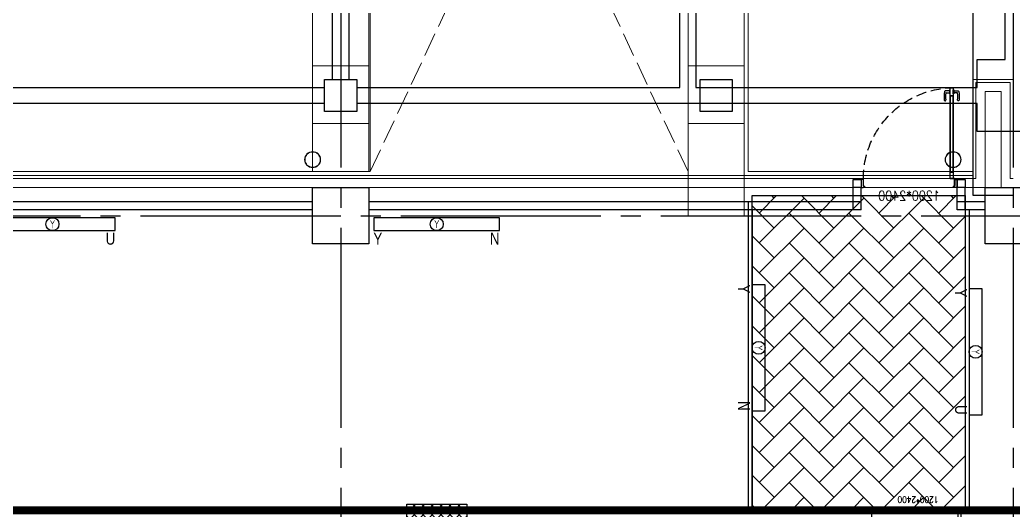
# Model space of a CAD drawing. Extents: x -17313 to 41501, y -1010 to 11880.
# Drawn here: x 11479 to 12720, y 8632 to 9244 of the extents above; entities that cross this region are included whole.
import ezdxf
from ezdxf.enums import TextEntityAlignment as Align

# ---------------------------------------------------------------- set-up
doc = ezdxf.new("R2010")
doc.units = 0
doc.header["$LTSCALE"] = 100
for name, pattern in [('188K-SM-03-F10-ARCH-PA-Y2257103$0$AP5A-SM-03-F20-ARCH-PA-Y2230801+Y2230803$0$ALL-PA-TXT-Y2221201$0$DASHED', [19.05, 12.7, -6.35]), ('188K-SM-03-F10-ARCH-PA-Y2257103$0$HIDDEN2', [0.1875, 0.125, -0.0625]), ('X-S-FAB-L10$0$COL-CEN-LIN', [3.25, 2.5, -0.25, 0.25, -0.25]), ('X-S-FAB-L10$0$HIDDEN', [0.4, 0.3, -0.1])]:
    doc.linetypes.add(name, pattern=pattern)
for name, color, linetype in [('0-xref', 8, 'Continuous'), ('188K-SM-03-F10-ARCH-CEIL-Y2257103$0$K-庫板天花-2.4', 8, 'Continuous'), ('188K-SM-03-F10-ARCH-PA-Y2257103$0$K-Door', 53, 'Continuous'), ('188K-SM-03-F10-ARCH-PA-Y2257103$0$K-P1S-2.5-單抗', 161, 'Continuous'), ('188K-SM-03-F10-ARCH-PA-Y2257103$0$K-P1S-4.2-單抗', 53, 'Continuous'), ('188K-SM-03-F10-ARCH-PA-Y2257103$0$K-岩棉 2hr 7.5-單抗', 53, 'Continuous'), ('188K-SM-03-F10-ARCH-PA-Y2257103$0$K-岩棉 2hr 7.5-非抗', 53, 'Continuous'), ('188K-SM-03-F10-ARCH-PA-Y2257103$0$非YK-K-防火門', 53, 'Continuous'), ('188K-SM-06-F10-ELEC-LIGHT-Y2257103$0$E-LIGHT(Y)-N', 253, 'Continuous'), ('188K-SM-06-F10-ELEC-LIGHT-Y2257103$0$E-LIGHT(Y)-U XLPE', 253, 'Continuous'), ('188K-SM-07-F15-ARCH-CATW-Y2257103$0$K-扶手', 160, 'Continuous'), ('188K-SM-07-F15-ARCH-CATW-Y2257103$0$K-貓道板-主走道VS燈具', 171, 'Continuous'), ('X-S-FAB-L10$0$0-DIM-TXT', 8, 'Continuous'), ('X-S-FAB-L10$0$A-OBJE-2D', 8, 'X-S-FAB-L10$0$HIDDEN'), ('X-S-FAB-L10$0$A-OBJE-MEP', 8, 'Continuous'), ('X-S-FAB-L10$0$A-WALL-EX', 8, 'Continuous'), ('X-S-FAB-L10$0$ASP_5', 8, 'Continuous'), ('X-S-FAB-L10$0$BLOCK', 8, 'Continuous'), ('X-S-FAB-L10$0$CCL', 8, 'X-S-FAB-L10$0$COL-CEN-LIN'), ('X-S-FAB-L10$0$COL-S', 8, 'Continuous'), ('X-S-FAB-L10$0$S-BEAM-SHOW', 8, 'Continuous'), ('X-S-FAB-L10$0$S-SLAB-SHOW', 8, 'Continuous'), ('X-S-FAB-L10$0$Steel Frame-188K', 8, 'Continuous')]:
    doc.layers.add(name, color=color, linetype=linetype)
doc.styles.add('188K-SM-03-F10-ARCH-PA-Y2257103$0$AP5A-SM-03-F20-ARCH-PA-Y2230801+Y2230803$0$ALL-PA-TXT-Y2221201$0$Standard', font='txt.shx', dxfattribs={"bigfont": 'chineset.shx'})
doc.styles.add('188K-SM-03-F10-ARCH-PA-Y2257103$0$Standard', font='txt.shx', dxfattribs={"bigfont": 'chineset.shx'})
doc.styles.add('188K-SM-06-F10-ELEC-LIGHT-Y2257103$0$AE', font='isocp.shx', dxfattribs={"bigfont": 'chineset.shx'})
doc.styles.add('188K-SM-06-F10-ELEC-LIGHT-Y2257103$0$Standard', font='arial.ttf')
doc.styles.add('X-S-FAB-L10$0$CHINA', font='simplex.shx', dxfattribs={"width": 0.75, "bigfont": 'chineset.shx'})
doc.styles.add('X-S-FAB-L10$0$Standard', font='', dxfattribs={"width": 0.8})
doc.styles.add('X-S-FAB-L10$0$TG_NOTE_TEXT', font='simplex.shx', dxfattribs={"width": 0.75, "bigfont": 'chineset.shx'})
doc.styles.get('X-S-FAB-L10$0$Standard').set_extended_font_data('Microsoft JhengHei')
doc.linetypes.add('188K-SM-07-F15-ARCH-CATW-Y2257103$0$FENCELINE1', pattern='A,6.35,-2.54,[133,ltypeshp.shx,S=2.54,R=0,X=-2.54,Y=0],-2.54,25.4', length=36.83)

# ---------------------------------------------------------------- blocks, each defined once
blk = doc.blocks.new('X-S-FAB-L10$0$FAB2-L05')
at = {"layer": 'X-S-FAB-L10$0$CCL'}
for p, q in [((-14280, 11005), (-14280, 0)), ((-13440, 11005), (-13440, 0)), ((-26880, 9720), (1210, 9720))]:
    blk.add_line(p, q, dxfattribs=at)
at = {"layer": 'X-S-FAB-L10$0$COL-S'}
for points in [[(-14300, 9890), (-14260, 9890), (-14260, 9850), (-14300, 9850)], [(-13831, 9890), (-13791, 9890), (-13791, 9850), (-13831, 9850)], [(-14315, 9755), (-14245, 9755), (-14245, 9685), (-14315, 9685)], [(-13475, 9755), (-13405, 9755), (-13405, 9685), (-13475, 9685)]]:
    blk.add_lwpolyline(points, close=True, dxfattribs=at)
blk = doc.blocks.new('X-S-FAB-L10')
at = {"layer": 'X-S-FAB-L10$0$A-OBJE-2D', "lineweight": 0}
for p, q in [((11917, 9055), (12314, 9900)), ((12314, 9055), (11917, 9900))]:
    blk.add_line(p, q, dxfattribs=at)
at = {"layer": 'X-S-FAB-L10$0$A-OBJE-MEP', "lineweight": 0, "flags": 128}
for points in [[(11854.5, 9070, 1), (11835.5, 9070, 1)], [(12654.5, 9070, 1), (12635.5, 9070, 1)]]:
    blk.add_lwpolyline(points, format="xyb", close=True, dxfattribs=at)
at = {"layer": 'X-S-FAB-L10$0$A-OBJE-MEP', "lineweight": 0}
for centre in [(11845, 9070), (12645, 9070)]:
    blk.add_circle(centre, 10, dxfattribs=at)
at = {"layer": 'X-S-FAB-L10$0$A-WALL-EX', "lineweight": 0}
for p, q in [((12685, 9166.5), (12673.5, 9166.5)), ((12673.5, 9050), (12673.5, 9166.5)), ((12685, 9166.5), (12673.5, 9166.5)), ((12685, 9166.5), (12705, 9166.5)), ((12716.5, 9166.5), (12705, 9166.5)), ((12716.5, 9166.5), (12705, 9166.5)), ((12716.5, 9166.5), (12716.5, 9050)), ((7705, 9046.5), (12670, 9046.5)), ((12670, 9046.5), (12673.5, 9046.5)), ((12673.5, 9046.5), (12673.5, 9050)), ((12673.5, 9046.5), (12673.5, 9050)), ((12716.5, 9050), (12716.5, 9046.5)), ((12716.5, 9050), (12716.5, 9046.5)), ((12716.5, 9046.5), (12720, 9046.5))]:
    blk.add_line(p, q, dxfattribs=at)
at = {"layer": 'X-S-FAB-L10$0$A-WALL-EX', "lineweight": 0, "flags": 128}
for points in [[(12670, 9170), (12673.5, 9170)], [(12670, 9170), (12670, 9050)], [(12716.5, 9170), (12673.5, 9170)], [(12720, 9170), (12716.5, 9170)], [(12685, 9046.5), (12685, 9155)], [(12685, 9155), (12705, 9155)], [(12705, 9155), (12705, 9046.5)], [(12670, 9050), (7705, 9050)], [(7705, 9050), (12670, 9050)], [(7705, 9050), (12670, 9050)], [(7705, 9050), (12670, 9050)], [(7705, 9050), (12670, 9050)], [(7705, 9050), (12670, 9050)], [(7705, 9050), (12670, 9050)], [(7705, 9050), (12670, 9050)], [(12685, 9035), (12685, 9046.5)], [(12705, 9035), (12705, 9046.5)], [(7705, 9035), (12685, 9035)], [(12705, 9035), (13120, 9035)]]:
    blk.add_lwpolyline(points, dxfattribs=at)
at = {"layer": 'X-S-FAB-L10$0$ASP_5'}
for p, q in [((12670, 9025), (12670, 9900)), ((12720, 9025), (12670, 9025))]:
    blk.add_line(p, q, dxfattribs=at)
at = {"layer": 'X-S-FAB-L10$0$COL-S'}
for p, q in [((11860, 9170), (11900, 9170)), ((11860, 9130), (11860, 9170)), ((11900, 9170), (11900, 9130)), ((12329, 9170), (12369, 9170)), ((12329, 9130), (12329, 9170)), ((12369, 9170), (12369, 9130)), ((11900, 9130), (11860, 9130)), ((12369, 9130), (12329, 9130)), ((11845, 9035), (11915, 9035)), ((11845, 8965), (11845, 9035)), ((11915, 9035), (11915, 8965)), ((12685, 9035), (12755, 9035)), ((12685, 8965), (12685, 9035)), ((11915, 8965), (11845, 8965)), ((12755, 8965), (12685, 8965))]:
    blk.add_line(p, q, dxfattribs=at)
at = {"layer": 'X-S-FAB-L10$0$S-BEAM-SHOW', "lineweight": 0, "flags": 128}
for points in [[(11845, 9878), (11845, 9187)], [(11915, 9878), (11915, 9187)], [(12314, 9878), (12314, 9187)], [(12384, 9878), (12384, 9187)], [(11845, 9187), (11915, 9187)], [(11845, 9187), (11845, 9115)], [(11915, 9115), (11915, 9187)], [(12314, 9187), (12384, 9187)], [(12314, 9187), (12314, 9115)], [(12384, 9115), (12384, 9187)], [(11845, 9115), (11915, 9115)], [(11845, 9115), (11845, 9055)], [(11915, 9115), (11915, 9055)], [(12314, 9115), (12384, 9115)], [(12314, 9115), (12314, 9000)], [(12384, 9115), (12384, 9000)], [(11845, 9055), (11915, 9055)], [(12384, 9000), (12314, 9000)]]:
    blk.add_lwpolyline(points, dxfattribs=at)
at = {"layer": 'X-S-FAB-L10$0$S-SLAB-SHOW', "lineweight": 0, "flags": 128}
for points in [[(8063, 9055), (11917, 9055), (11917, 9950), (8063, 9950)], [(12670, 9055), (12389, 9055), (12389, 9365), (12517, 9365), (12517, 9355), (12537, 9355), (12537, 9650), (12670, 9650)]]:
    blk.add_lwpolyline(points, close=True, dxfattribs=at)
at = {"layer": 'X-S-FAB-L10$0$Steel Frame-188K'}
blk.add_lwpolyline([(15075, 9140), (14597.2, 9140), (14597.2, 9105), (14507.2, 9105), (14507.2, 9140), (12765, 9140), (12765, 9105), (12675, 9105), (12675, 9140), (11900, 9140), (11900, 9130), (11860, 9130), (11860, 9140), (11060, 9140)], dxfattribs=at)
for points in [[(11870, 9894), (11860, 9894), (11860, 9904), (11060, 9904), (11060, 9894), (11050, 9894), (11050, 9170), (11060, 9170), (11060, 9160), (11860, 9160), (11860, 9170), (11870, 9170)], [(12303.6, 9325.8), (11890, 9325.8), (11890, 9170), (11900, 9170), (11900, 9160), (12303.6, 9160)], [(12710, 9325.8), (12323.6, 9325.8), (12323.6, 9160), (12675, 9160), (12675, 9195), (12710, 9195)]]:
    blk.add_lwpolyline(points, close=True, dxfattribs=at)
at = {"layer": 'X-S-FAB-L10$0$BLOCK'}
blk.add_blockref('X-S-FAB-L10$0$FAB2-L05', (26160, -720), dxfattribs=at)
at = {"style": 'X-S-FAB-L10$0$TG_NOTE_TEXT', "width": 0.5, "flags": 1}
for p in [(7463.3, 9020), (18268.3, 8649), (11197.8, 4800.2), (16485.8, 4800.2), (25420.3, 2635), (13360, 320, 0), (7463.3, -33.3)]:
    blk.add_attdef('WH', text='', height=20, dxfattribs=at).set_placement(p, align=Align.BOTTOM_LEFT)
at = {"width": 0.5}
for style, p in [('X-S-FAB-L10$0$TG_NOTE_TEXT', (7585, 9020)), ('X-S-FAB-L10$0$TG_NOTE_TEXT', (18390, 8649)), ('X-S-FAB-L10$0$TG_NOTE_TEXT', (11117.5, 4813.5)), ('X-S-FAB-L10$0$TG_NOTE_TEXT', (16607.5, 4813.5)), ('X-S-FAB-L10$0$TG_NOTE_TEXT', (25350, 2635)), ('X-S-FAB-L10$0$Standard', (13129.4, 325, 0)), ('X-S-FAB-L10$0$TG_NOTE_TEXT', (7585, -20))]:
    blk.add_attdef('DESC', text='', height=10, dxfattribs=dict(at, style=style)).set_placement(p, align=Align.BOTTOM_LEFT)
for tag, style, p in [('TYPE', 'X-S-FAB-L10$0$TG_NOTE_TEXT', (7619.3, 9020)), ('NO', 'X-S-FAB-L10$0$TG_NOTE_TEXT', (7650.1, 9020)), ('TYPE', 'X-S-FAB-L10$0$TG_NOTE_TEXT', (18424.2, 8649)), ('NO', 'X-S-FAB-L10$0$TG_NOTE_TEXT', (18455, 8649)), ('NO', 'X-S-FAB-L10$0$TG_NOTE_TEXT', (11088.6, 4813.5)), ('TYPE', 'X-S-FAB-L10$0$TG_NOTE_TEXT', (11151.8, 4813.5)), ('TYPE', 'X-S-FAB-L10$0$TG_NOTE_TEXT', (16641.8, 4813.5)), ('NO', 'X-S-FAB-L10$0$TG_NOTE_TEXT', (16672.6, 4813.5)), ('NO', 'X-S-FAB-L10$0$TG_NOTE_TEXT', (25313, 2635)), ('TYPE', 'X-S-FAB-L10$0$TG_NOTE_TEXT', (25350, 2635)), ('NO', 'X-S-FAB-L10$0$Standard', (13100, 320, 0)), ('TYPE', 'X-S-FAB-L10$0$Standard', (13129.4, 320, 0)), ('TYPE', 'X-S-FAB-L10$0$TG_NOTE_TEXT', (7619.3, -20)), ('NO', 'X-S-FAB-L10$0$TG_NOTE_TEXT', (7650.1, -20))]:
    blk.add_attdef(tag, text='', height=10, dxfattribs=dict(at, style=style)).set_placement(p, align=Align.BOTTOM_RIGHT)
at = {"style": 'X-S-FAB-L10$0$TG_NOTE_TEXT', "width": 0.5, "flags": 1}
for rotation, p in [(180, (43, 7480)), (180, (943, 7480)), (90, (24310, 3717.8)), (270, (17080, 1711.7))]:
    blk.add_attdef('WH', text='', height=20, rotation=rotation, dxfattribs=at).set_placement(p, align=Align.BOTTOM_LEFT)
at = {"width": 0.5}
for rotation, style, p in [(180, 'X-S-FAB-L10$0$Standard', (317.6, 7480)), (180, 'X-S-FAB-L10$0$Standard', (1217.6, 7480)), (90, 'X-S-FAB-L10$0$TG_NOTE_TEXT', (24310, 3647.5)), (270, 'X-S-FAB-L10$0$TG_NOTE_TEXT', (17080, 1605))]:
    blk.add_attdef('DESC', text='', height=10, rotation=rotation, dxfattribs=dict(at, style=style)).set_placement(p, align=Align.BOTTOM_LEFT)
for tag, rotation, style, p in [('TYPE', 180, 'X-S-FAB-L10$0$Standard', (317.6, 7480)), ('NO', 180, 'X-S-FAB-L10$0$Standard', (347, 7480)), ('TYPE', 180, 'X-S-FAB-L10$0$Standard', (1217.6, 7480)), ('NO', 180, 'X-S-FAB-L10$0$Standard', (1247, 7480)), ('TYPE', 90, 'X-S-FAB-L10$0$TG_NOTE_TEXT', (24310, 3647.5)), ('NO', 90, 'X-S-FAB-L10$0$TG_NOTE_TEXT', (24310, 3610.5)), ('TYPE', 270, 'X-S-FAB-L10$0$TG_NOTE_TEXT', (17080, 1605)), ('NO', 270, 'X-S-FAB-L10$0$TG_NOTE_TEXT', (17080, 1573))]:
    blk.add_attdef(tag, text='', height=10, rotation=rotation, dxfattribs=dict(at, style=style)).set_placement(p, align=Align.BOTTOM_RIGHT)
at = {"layer": 'X-S-FAB-L10$0$0-DIM-TXT', "style": 'X-S-FAB-L10$0$CHINA', "width": 0.75}
for p in [(667.4, 7855.1, -2689.4), (22627.4, 6728.8), (25644.7, 6728.8), (24778.8, 5569.1), (1118.3, 4980), (417.8, 4594.6), (23874.8, 4355), (22927.4, 4330.1), (23749.9, 3901.4), (417.8, 3765.2), (1118.3, 3730), (417.8, 3115.8), (536.9, 2227.8), (16909, 1782.7), (888.4, 880.5), (16977.4, 750), (18878.8, 750), (25641.2, 553.2), (21364, 526.9)]:
    blk.add_attdef('HIG', text='', height=80, dxfattribs=at).set_placement(p, align=Align.MIDDLE_LEFT)
blk = doc.blocks.new('188K-SM-03-F10-ARCH-CEIL-Y2257103')
at = {"layer": '188K-SM-03-F10-ARCH-CEIL-Y2257103$0$K-庫板天花-2.4'}
h = blk.add_hatch(dxfattribs=at)
h.set_pattern_fill('AR-HBONE', color=256, scale=0.26)
h.paths.add_polyline_path([(12394, 9025), (12660, 9025), (12660, 8635), (12394, 8635)])
at = {"layer": '188K-SM-03-F10-ARCH-CEIL-Y2257103$0$K-庫板天花-2.4', "elevation": 0}
blk.add_lwpolyline([(12394, 9025), (12660, 9025), (12660, 8635), (12394, 8635)], close=True, dxfattribs=at)
blk = doc.blocks.new('*U334')
at = {"ltscale": 600}
blk.add_lwpolyline([(-78.5, -8.1), (78.5, -8.1), (78.5, 8.1), (-78.5, 8.1)], close=True, dxfattribs=at)
blk.add_circle((0, 0), 8.1, dxfattribs=at)
at = {"style": '188K-SM-06-F10-ELEC-LIGHT-Y2257103$0$AE', "width": 0.7}
blk.add_text('Y', height=10, dxfattribs=at).set_placement((0, 0), align=Align.MIDDLE)
at = {"style": '188K-SM-06-F10-ELEC-LIGHT-Y2257103$0$Standard', "width": 0.8}
for s, p in [('Y', (-68, -18.1)), ('U', (78.5, -18.1))]:
    blk.add_text(s, height=15, dxfattribs=at).set_placement(p, align=Align.MIDDLE_RIGHT)
blk = doc.blocks.new('188K-SM-06-F10-ELEC-LIGHT-Y2257103$0$防塵防水燈(黃光)-CAS')
at = {"ltscale": 600}
blk.add_lwpolyline([(-78.5, -8.1), (78.5, -8.1), (78.5, 8.1), (-78.5, 8.1)], close=True, dxfattribs=at)
blk.add_circle((0, 0), 8.1, dxfattribs=at)
at = {"style": '188K-SM-06-F10-ELEC-LIGHT-Y2257103$0$AE', "width": 0.7}
blk.add_text('Y', height=10, dxfattribs=at).set_placement((0, 0), align=Align.MIDDLE)
at = {"style": '188K-SM-06-F10-ELEC-LIGHT-Y2257103$0$Standard', "width": 0.8}
for s, p in [('Y', (-68, -18.1)), ('N', (78.5, -18.1))]:
    blk.add_text(s, height=15, dxfattribs=at).set_placement(p, align=Align.MIDDLE_RIGHT)
blk = doc.blocks.new('188K-SM-06-F10-ELEC-LIGHT-Y2257103')
at = {"layer": '188K-SM-06-F10-ELEC-LIGHT-Y2257103$0$E-LIGHT(Y)-N'}
blk.add_blockref('188K-SM-06-F10-ELEC-LIGHT-Y2257103$0$防塵防水燈(黃光)-CAS', (12000, 8989.4, 0), dxfattribs=at)
at = {"layer": '188K-SM-06-F10-ELEC-LIGHT-Y2257103$0$E-LIGHT(Y)-N', "rotation": 270}
blk.add_blockref('188K-SM-06-F10-ELEC-LIGHT-Y2257103$0$防塵防水燈(黃光)-CAS', (12402.1, 8835, 0), dxfattribs=at)
at = {"layer": '188K-SM-06-F10-ELEC-LIGHT-Y2257103$0$E-LIGHT(Y)-U XLPE'}
blk.add_blockref('*U334', (11520, 8989.4), dxfattribs=at)
at = {"layer": '188K-SM-06-F10-ELEC-LIGHT-Y2257103$0$E-LIGHT(Y)-U XLPE', "rotation": 270}
blk.add_blockref('*U334', (12673.1, 8830, 0), dxfattribs=at)
blk = doc.blocks.new('188K-SM-03-F10-ARCH-PA-Y2257103$0$F14P8-SM-03-FB1-ARCH-PA(B)-Y2210902$0$18P2-XFDP40$0$GAD2205')
blk.add_lwpolyline([(0, 1), (0, 1), (-18, 1, -0.414214), (-18, 2), (-18, 3, -0.414214), (-18, 3), (-14, 3, 0.414214), (-13, 4), (-13, 4, 0.414214), (-14, 4), (-18, 4, -0.414214), (-18, 5), (-18, 12, -0.414214), (-18, 12), (-18, 12, 0.414214), (-18, 12), (-18, 14, 0.72636), (-19, 14), (-19, 13, 0.158507), (-19, 13), (-19, 0, 0.414214), (-19, 0), (19, 0, 0.414214), (19, 0), (19, 13, 0.158507), (19, 13), (19, 14, 0.72636), (18, 14), (18, 12, 0.414214), (18, 12, -0.414214), (18, 12), (18, 5, -0.414214), (18, 4), (14, 4, 0.414214), (13, 4), (13, 4, 0.414214), (14, 3), (18, 3, -0.414214), (18, 3), (18, 2, -0.414214), (18, 1), (0, 1)], format="xyb", close=True)
blk = doc.blocks.new('188K-SM-03-F10-ARCH-PA-Y2257103$0$(FS1-4)1hr單開防火門-1200x2400')
for p, q in [((8.8, 117.1, 0), (9.6, 117.1, 0)), ((8.8, 112.2, 0), (8.8, 117.1, 0)), ((9.6, 112.2, 0), (8.8, 112.2, 0)), ((9.6, 117.1, 0), (9.6, 112.2, 0)), ((9.6, 115.7, 0), (13.6, 115.7, 0)), ((13.5, 113.5, 0), (9.6, 113.5, 0)), ((13.6, 115.7, 0), (15, 115.7, 0)), ((0, 4.5), (0, -4.5)), ((2.8, 5), (0.5, 5)), ((3, -3.2), (3, 4.8)), ((117, -3.2), (117, 4.8)), ((117.2, 5), (119.5, 5)), ((120, 4.5), (120, -4.5)), ((0.5, -5), (2.8, -5)), ((2.8, -5), (4.4, -4)), ((3.8, -3.2), (3, -3.2)), ((3.6, -3.5), (3.6, -3.3)), ((3.6, -3.3), (3.8, -3.3)), ((4.4, -3.5), (3.6, -3.5)), ((4.4, -3.2), (4.2, -3.2)), ((4.2, -3.3), (4.4, -3.3)), ((4.4, -3.3), (4.4, -3.5)), ((4.5, -3.7), (4.5, -3.3)), ((115.5, -3.7), (115.5, -3.3)), ((115.6, -3.2), (115.8, -3.2)), ((115.6, -3.3), (115.6, -3.5)), ((115.8, -3.3), (115.6, -3.3)), ((115.6, -3.5), (116.4, -3.5)), ((117.2, -5), (115.6, -4)), ((116.2, -3.2), (117, -3.2)), ((116.4, -3.3), (116.2, -3.3)), ((116.4, -3.5), (116.4, -3.3)), ((119.5, -5), (117.2, -5))]:
    blk.add_line(p, q)
at = {"elevation": 0}
blk.add_lwpolyline([(4, 115.7), (0, 115.7), (-1.4, 115.7, 0.327495), (-2.2, 115, 0.089847), (-2.4, 104.3, 1.144881), (-0.5, 104.7, -0.137079), (-0.5, 113, -0.349357), (0, 113.5), (4, 113.5)], format="xyb", dxfattribs=at)
for points in [[(4.8, 112.2), (4.8, 117.1), (4, 117.1), (4, 112.2)], [(-10, -5), (0, -5), (0, 5), (-10, 5)], [(120, -5), (130, -5), (130, 5), (120, 5)]]:
    blk.add_lwpolyline(points, close=True)
at = {"ltscale": 5}
for points in [[(8.8, 109.6), (8.8, 119.7), (4.8, 119.7), (4.8, 109.6)], [(5, 109.2), (5, 14.8), (5, 14.8), (5, 109.2)], [(8.6, 14.8), (8.5, 14.8), (8.5, 109.2), (8.6, 109.2)], [(8.8, 6.1), (8.8, 14.4), (4.8, 14.4), (4.8, 6.1)]]:
    blk.add_lwpolyline(points, close=True, dxfattribs=at)
blk.add_lwpolyline([(4.8, 109.7), (4.8, 108.4, 0.158507), (4.9, 108.4), (4.9, 108.3, 0.72636), (5, 108.3), (5, 108.5, 0.414214), (5, 108.5, -0.414214), (4.9, 108.5), (4.9, 109.2, -0.414214), (5, 109.2), (5.4, 109.2, 0.414214), (5.4, 109.3), (5.4, 109.3, 0.414214), (5.4, 109.3), (5, 109.3, -0.414214), (4.9, 109.4), (4.9, 109.5, -0.414214), (5, 109.6), (6.8, 109.6), (6.8, 109.6), (6.8, 109.6), (8.6, 109.6, -0.414214), (8.6, 109.5), (8.6, 109.4, -0.414214), (8.6, 109.3), (8.2, 109.3, 0.414214), (8.1, 109.3), (8.1, 109.3, 0.414214), (8.2, 109.2), (8.6, 109.2, -0.414214), (8.6, 109.2), (8.6, 108.5, -0.414214), (8.6, 108.5), (8.6, 108.5, 0.414214), (8.6, 108.5), (8.6, 108.3, 0.72636), (8.6, 108.3), (8.7, 108.4, 0.158507), (8.7, 108.4), (8.7, 109.7, 0.414214), (8.7, 109.7), (4.9, 109.7, 0.414214)], format="xyb", close=True, dxfattribs=at)
at = {"ltscale": 500}
for points in [[(3.2, -2.4), (3.2, 5.6), (3, 5.6), (3, -2.4)], [(8.5, 6.6), (4, 6.6), (4, 6.3), (8.5, 6.3)]]:
    blk.add_lwpolyline(points, close=True, dxfattribs=at)
at = {"linetype": '188K-SM-03-F10-ARCH-PA-Y2257103$0$HIDDEN2'}
blk.add_arc((3.4, 6.1), 113.7, 359.4256, 87.3094, dxfattribs=at)
at = {"extrusion": (0, 0, -1)}
for centre, major_axis, start_param, end_param in [((13.5, 113, 0), (-0.417, 0.417), 0.901482, 2.245889), ((-0.8, 108.9, 0), (10.9, 10.9), 0.51383, 1.058752), ((14.9, 114.8, 0), (-0.624, 0.624), 0.866962, 2.13291), ((-13.8, 109, 0), (21.3, 21.3), 0.585307, 0.943734), ((15, 104.3, 0), (0.707, 0.707), 0.872811, 4.284184)]:
    blk.add_ellipse(centre, major_axis=major_axis, ratio=1, start_param=start_param, end_param=end_param, dxfattribs=at)
for centre, major_axis, start_param, end_param in [((0.5, 4.5), (0.354, -0.354), 2.356194, 3.926991), ((2.8, 4.8), (0.106, -0.106), 7.068583, 8.63938), ((117.2, 4.8), (-0.106, -0.106), -2.356194, -0.785398), ((119.5, 4.5), (-0.354, -0.354), 2.356194, 3.926991), ((0.5, -4.5), (-0.354, -0.354), 5.497787, 7.068583), ((3.8, -3.3), (-0.0354, -0.0354), 0.785398, 3.926991), ((4.2, -3.3), (-0.0354, -0.0354), 3.926991, 7.068583), ((4.4, -3.3), (0.0354, -0.0354), 7.068583, 8.63938), ((4.2, -3.7), (0.212, -0.212), 6.162283, 7.068583), ((115.6, -3.3), (-0.0354, -0.0354), -2.356194, -0.785398), ((115.8, -3.7), (-0.212, -0.212), -0.785398, 0.120903), ((115.8, -3.3), (0.0354, -0.0354), -0.785398, 2.356194), ((116.2, -3.3), (0.0354, -0.0354), 2.356194, 5.497787), ((119.5, -4.5), (0.354, -0.354), -0.785398, 0.785398)]:
    blk.add_ellipse(centre, major_axis=major_axis, ratio=1, start_param=start_param, end_param=end_param)
at = {"ltscale": 500, "extrusion": (0, 0, -1)}
blk.add_ellipse((3.4, 6.1), major_axis=(-0.495, 0.495), ratio=1, start_param=5.497787, end_param=11.780972, dxfattribs=at)
at = {"ltscale": 5, "xscale": 0.1000000000058208, "yscale": 0.1000000000058208, "zscale": 0.1000000000058208}
blk.add_blockref('188K-SM-03-F10-ARCH-PA-Y2257103$0$F14P8-SM-03-FB1-ARCH-PA(B)-Y2210902$0$18P2-XFDP40$0$GAD2205', (6.8, 14.3), dxfattribs=at)
at = {"color": 8, "style": '188K-SM-03-F10-ARCH-PA-Y2257103$0$Standard', "width": 0.85}
blk.add_text('1200*2400', height=12, dxfattribs=at).set_placement((60, -15, 0), align=Align.MIDDLE_CENTER)
blk = doc.blocks.new('188K-SM-03-F10-ARCH-PA-Y2257103$0$AP5A-SM-03-F20-ARCH-PA-Y2230801+Y2230803$0$把手GMT水平鎖')
blk.add_lwpolyline([(24, 8), (-24, 8), (-24, 0), (24, 0)], close=True)
blk.add_lwpolyline([(-11, 0), (-11, -40), (-10, -54, 0.327495), (-4, -62, 0.089847), (104, -64, 1.144881), (99, -45, -0.137079), (16, -45, -0.349357), (11, -40), (11, 0)], format="xyb")
blk = doc.blocks.new('188K-SM-03-F10-ARCH-PA-Y2257103$0$單開庫板門-1200x2400(水平把手)')
at = {"ltscale": 0.1}
for p, q in [((26008.6, -11403.6), (26004.5, -11403.6)), ((26004.5, -11403.6), (26004.5, -11414.1)), ((26004.5, -11414.1), (26004.5, -11415.3)), ((26004.5, -11414.1), (26008.6, -11414.1)), ((26008.6, -11414), (26004.6, -11414)), ((26004.6, -11414.3), (26004.6, -11414.2)), ((26004.6, -11415.3), (26004.6, -11414.5)), ((26004.7, -11414.1), (26006.5, -11414.1)), ((26005.1, -11414.4), (26004.7, -11414.4)), ((26004.7, -11414.5), (26005.1, -11414.5)), ((26004.7, -11414.5), (26004.7, -11506)), ((26004.7, -11506), (26004.7, -11414.5)), ((26004.7, -11414.5), (26004.7, -11414.5)), ((26005.2, -11414.4), (26005.2, -11414.4)), ((26006.5, -11414.1), (26006.6, -11414.1)), ((26006.6, -11414.1), (26006.6, -11414.1)), ((26006.6, -11414.1), (26008.4, -11414.1)), ((26008.4, -11414.4), (26008, -11414.4)), ((26008, -11414.4), (26008, -11414.4)), ((26008, -11414.5), (26008.4, -11414.5)), ((26008.4, -11506), (26008.4, -11414.5)), ((26008.4, -11414.5), (26008.4, -11414.5)), ((26008.4, -11414.5), (26008.4, -11506)), ((26008.5, -11414.2), (26008.5, -11414.3)), ((26008.5, -11414.5), (26008.5, -11415.3)), ((26008.6, -11414.1), (26008.6, -11403.6)), ((26008.6, -11415.3), (26008.6, -11414.1)), ((26004.5, -11415.4), (26004.6, -11415.5)), ((26004.7, -11415.4), (26004.7, -11415.3)), ((26008.4, -11415.3), (26008.4, -11415.4)), ((26008.5, -11415.5), (26008.6, -11415.4)), ((26008.6, -11506.4), (26004.5, -11506.4)), ((26004.5, -11506.4), (26004.5, -11518)), ((26004.7, -11506), (26004.7, -11506)), ((26008.4, -11506), (26008.4, -11506)), ((26008.6, -11518), (26008.6, -11506.4)), ((25999.5, -11519.7), (25999.5, -11523.2)), ((26002.5, -11519.1), (26000, -11519.1)), ((26000, -11523.7), (26002.4, -11523.7)), ((26002.4, -11523.7), (26004.1, -11522.6)), ((26002.9, -11518.5), (26002.6, -11518.5)), ((26002.6, -11518.5), (26002.6, -11521)), ((26002.6, -11521.9), (26002.6, -11519.3)), ((26002.6, -11521), (26002.9, -11521)), ((26003.4, -11521.9), (26002.6, -11521.9)), ((26002.9, -11521), (26002.9, -11518.5)), ((26003.3, -11522.2), (26003.3, -11522)), ((26003.3, -11522), (26003.4, -11522)), ((26004, -11522.2), (26003.3, -11522.2)), ((26008.3, -11517.5), (26003.6, -11517.5)), ((26003.6, -11517.5), (26003.6, -11517.7)), ((26003.6, -11517.7), (26008.3, -11517.7)), ((26004.1, -11521.9), (26003.9, -11521.9)), ((26003.9, -11522), (26004, -11522)), ((26004, -11522), (26004, -11522.2)), ((26004.2, -11522.4), (26004.2, -11521.9)), ((26004.5, -11518), (26008.6, -11518)), ((26008.3, -11517.7), (26008.3, -11517.5)), ((26114.8, -11521.9), (26115.1, -11521.9)), ((26114.8, -11522.4), (26114.8, -11521.9)), ((26114.9, -11522), (26114.9, -11522.2)), ((26115.1, -11522), (26114.9, -11522)), ((26114.9, -11522.2), (26115.7, -11522.2)), ((26116.6, -11523.7), (26114.9, -11522.6)), ((26115.5, -11521.9), (26116.3, -11521.9)), ((26115.7, -11522), (26115.5, -11522)), ((26115.7, -11522.2), (26115.7, -11522)), ((26116.3, -11521.9), (26116.3, -11519.3)), ((26116.5, -11519.1), (26119, -11519.1)), ((26119, -11523.7), (26116.6, -11523.7)), ((26119.5, -11519.7), (26119.5, -11523.2))]:
    blk.add_line(p, q, dxfattribs=at)
blk.add_lwpolyline([(26006.6, -11506.4), (26006.5, -11506.3), (26004.7, -11506.3, -0.414214), (26004.6, -11506.3), (26004.6, -11506.1, -0.414214), (26004.7, -11506.1), (26005.1, -11506.1, 0.414214), (26005.2, -11506.1), (26005.2, -11506, 0.414214), (26005.1, -11506), (26004.7, -11506, -0.414214), (26004.6, -11506), (26004.6, -11505.2, -0.414214), (26004.7, -11505.2), (26004.7, -11505.2, 0.414214), (26004.7, -11505.2), (26004.7, -11505, 0.72636), (26004.6, -11505), (26004.5, -11505.1, 0.158507), (26004.5, -11505.2), (26004.5, -11506.4, 0.414214), (26004.6, -11506.5), (26008.6, -11506.5, 0.414214), (26008.6, -11506.4), (26008.6, -11505.2, 0.158507), (26008.6, -11505.1), (26008.5, -11505, 0.72636), (26008.4, -11505), (26008.4, -11505.2, 0.414214), (26008.5, -11505.2, -0.414214), (26008.5, -11505.2), (26008.5, -11506, -0.414214), (26008.4, -11506), (26008, -11506, 0.414214), (26008, -11506), (26008, -11506.1, 0.414214), (26008, -11506.1), (26008.4, -11506.1, -0.414214), (26008.5, -11506.1), (26008.5, -11506.3, -0.414214), (26008.4, -11506.3), (26006.6, -11506.3)], format="xyb", close=True, dxfattribs=at)
for points in [[(25999.5, -11518.9), (25999.5, -11523.9)], [(26119.5, -11518.9), (26119.5, -11523.9)]]:
    blk.add_lwpolyline(points)
for centre, radius, start, end in [((26004.6, -11414.1), 0.0313, 90, 180), ((26004.7, -11414.2), 0.0313, 90, 180), ((26004.7, -11414.3), 0.0313, 180, 270), ((26004.7, -11414.5), 0.0313, 90, 180), ((26005.1, -11414.4), 0.0313, 270, 0), ((26005.1, -11414.4), 0.0313, 0, 90), ((26008, -11414.4), 0.0313, 90, 180), ((26008, -11414.4), 0.0313, 180, 270), ((26008.4, -11414.2), 0.0313, 360, 90), ((26008.4, -11414.3), 0.0313, 270, 0), ((26008.4, -11414.5), 0.0313, 0, 90), ((26008.6, -11414.1), 0.0313, 360, 90), ((26004.6, -11415.3), 0.0313, 180, 216.0274), ((26004.7, -11415.3), 0.0209, 180, 270), ((26004.7, -11415.4), 0.0313, 216.0274, 360), ((26004.7, -11415.3), 0.0209, 360, 90), ((26008.5, -11415.3), 0.0209, 90, 180), ((26008.5, -11415.4), 0.0313, 180, 323.9726), ((26008.5, -11415.3), 0.0209, 270, 360), ((26008.6, -11415.3), 0.0313, 323.9726, 360)]:
    blk.add_arc(centre, radius, start, end, dxfattribs=at)
at = {"linetype": '188K-SM-03-F10-ARCH-PA-Y2257103$0$AP5A-SM-03-F20-ARCH-PA-Y2230801+Y2230803$0$ALL-PA-TXT-Y2221201$0$DASHED', "ltscale": 0.01}
blk.add_arc((26001.1, -11518.7), 115.3, 359.8531, 85.8135, dxfattribs=at)
at = {"ltscale": 0.1}
for centre, major_axis, start_param, end_param in [((26000, -11519.7), (0.369, -0.369), 2.356194, 3.926991), ((26000, -11523.2), (-0.369, -0.369), 5.497787, 7.068583), ((26002.5, -11519.3), (0.111, -0.111), 7.068583, 8.63938), ((26003.4, -11521.9), (-0.0369, -0.0369), 0.785398, 3.926991), ((26003.9, -11521.9), (-0.0369, -0.0369), 3.926991, 7.068583), ((26004.1, -11521.9), (0.0369, -0.0369), 7.068583, 8.63938), ((26003.9, -11522.4), (0.221, -0.221), 6.162283, 7.068583), ((26114.8, -11521.9), (-0.0369, -0.0369), -2.356194, -0.785398), ((26115.1, -11522.4), (-0.221, -0.221), -0.785398, 0.120903), ((26115.1, -11521.9), (0.0369, -0.0369), -0.785398, 2.356194), ((26115.5, -11521.9), (0.0369, -0.0369), 2.356194, 5.497787), ((26116.5, -11519.3), (-0.111, -0.111), -2.356194, -0.785398), ((26119, -11519.7), (-0.369, -0.369), 2.356194, 3.926991), ((26119, -11523.2), (0.369, -0.369), -0.785398, 0.785398)]:
    blk.add_ellipse(centre, major_axis=major_axis, ratio=1, start_param=start_param, end_param=end_param, dxfattribs=at)
at = {"ltscale": 0.1, "extrusion": (0, 0, -1)}
blk.add_ellipse((26003.1, -11517.9), major_axis=(-0.516, 0.516), ratio=1, start_param=5.497787, end_param=11.780972, dxfattribs=at)
at = {"ltscale": 5}
for p, xscale, yscale, zscale, rotation in [((26003.6, -11408.9), 0.1058823529319317, 0.1058823529319317, 0.1058823529319317, 270), ((26009.5, -11408.9), -0.1058823529319317, 0.1058823529396357, 0.1058823529411765, 90)]:
    blk.add_blockref('188K-SM-03-F10-ARCH-PA-Y2257103$0$AP5A-SM-03-F20-ARCH-PA-Y2230801+Y2230803$0$把手GMT水平鎖', p, dxfattribs=dict(at, xscale=xscale, yscale=yscale, zscale=zscale, rotation=rotation))
at = {"color": 8, "ltscale": 0.1, "style": '188K-SM-03-F10-ARCH-PA-Y2257103$0$AP5A-SM-03-F20-ARCH-PA-Y2230801+Y2230803$0$ALL-PA-TXT-Y2221201$0$Standard', "width": 0.85}
blk.add_text('1200*2400', height=8, dxfattribs=at).set_placement((26058.4, -11534.4), align=Align.MIDDLE_CENTER)
blk = doc.blocks.new('188K-SM-03-F10-ARCH-PA-Y2257103')
at = {"layer": '188K-SM-03-F10-ARCH-PA-Y2257103$0$K-P1S-2.5-單抗'}
for p, q in [((12389, 9007.5, 0), (12389, 8635, 0)), ((12394, 9007.5, 0), (12394, 8635, 0)), ((12660, 9007.5, 0), (12660, 8635, 0)), ((12665, 9007.5, 0), (12665, 8635, 0))]:
    blk.add_line(p, q, dxfattribs=at)
at = {"layer": '188K-SM-03-F10-ARCH-PA-Y2257103$0$K-P1S-4.2-單抗'}
blk.add_line((15195, 8635, 0), (7525, 8635, 0), dxfattribs=at)
at = {"layer": '188K-SM-03-F10-ARCH-PA-Y2257103$0$K-岩棉 2hr 7.5-單抗'}
for p, q in [((12520, 9007.5, 0), (12520, 9035)), ((12530, 9007.5, 0), (12530, 9035)), ((12650, 9007.5, 0), (12650, 9035)), ((12660, 9007.5, 0), (12660, 9035, 0)), ((12530, 9017.5, 0), (12389, 9017.5, 0)), ((12389, 9017.5, 0), (12389, 9007.5, 0)), ((12685, 9017.5, 0), (12650, 9017.5, 0)), ((12530, 9007.5, 0), (12389, 9007.5, 0)), ((12685, 9007.5, 0), (12650, 9007.5, 0))]:
    blk.add_line(p, q, dxfattribs=at)
at = {"layer": '188K-SM-03-F10-ARCH-PA-Y2257103$0$K-岩棉 2hr 7.5-非抗'}
for p, q in [((11845, 9017.5, 0), (11075, 9017.5, 0)), ((12389, 9017.5, 0), (11915, 9017.5, 0)), ((11845, 9007.5, 0), (11075, 9007.5, 0)), ((12389, 9007.5, 0), (11915, 9007.5, 0))]:
    blk.add_line(p, q, dxfattribs=at)
at = {"layer": '188K-SM-03-F10-ARCH-PA-Y2257103$0$K-Door', "rotation": 180}
blk.add_blockref('188K-SM-03-F10-ARCH-PA-Y2257103$0$單開庫板門-1200x2400(水平把手)', (38659.5, -2888.9, 0), dxfattribs=at)
at = {"layer": '188K-SM-03-F10-ARCH-PA-Y2257103$0$非YK-K-防火門', "xscale": -1}
blk.add_blockref('188K-SM-03-F10-ARCH-PA-Y2257103$0$(FS1-4)1hr單開防火門-1200x2400', (12650, 9040), dxfattribs=at)
blk = doc.blocks.new('188K-SM-07-F15-ARCH-CATW-Y2257103$0$貓道板-749x596.5(主走道VS燈具)')
h = blk.add_hatch()
h.set_pattern_fill('ANSI37', color=256, scale=25)
h.paths.add_polyline_path([(-598.25, 0), (-598.25, 749), (-1.75, 749), (-1.75, 0)])
blk.add_lwpolyline([(-598.25, 0), (-598.25, 749), (-1.75, 749), (-1.75, 0)], close=True)
blk = doc.blocks.new('188K-SM-07-F15-ARCH-CATW-Y2257103')
at = {"layer": '188K-SM-07-F15-ARCH-CATW-Y2257103$0$K-扶手', "linetype": '188K-SM-07-F15-ARCH-CATW-Y2257103$0$FENCELINE1', "ltscale": 0.03, "const_width": 10, "elevation": 0}
blk.add_lwpolyline([(7680, 8632.2), (15000.1, 8632.2)], dxfattribs=at)
at = {"layer": '188K-SM-07-F15-ARCH-CATW-Y2257103$0$K-貓道板-主走道VS燈具', "xscale": 0.1, "yscale": 0.1, "zscale": 0.1, "rotation": 270}
blk.add_blockref('188K-SM-07-F15-ARCH-CATW-Y2257103$0$貓道板-749x596.5(主走道VS燈具)', (11962.6, 8580), dxfattribs=at)

msp = doc.modelspace()

# ---------------------------------------------------------------- block references
at = {"layer": '0-xref'}
for name in ['X-S-FAB-L10', '188K-SM-06-F10-ELEC-LIGHT-Y2257103', '188K-SM-03-F10-ARCH-PA-Y2257103', '188K-SM-03-F10-ARCH-CEIL-Y2257103', '188K-SM-07-F15-ARCH-CATW-Y2257103']:
    msp.add_blockref(name, (0, 0), dxfattribs=at)

doc.saveas('drawing.dxf')
